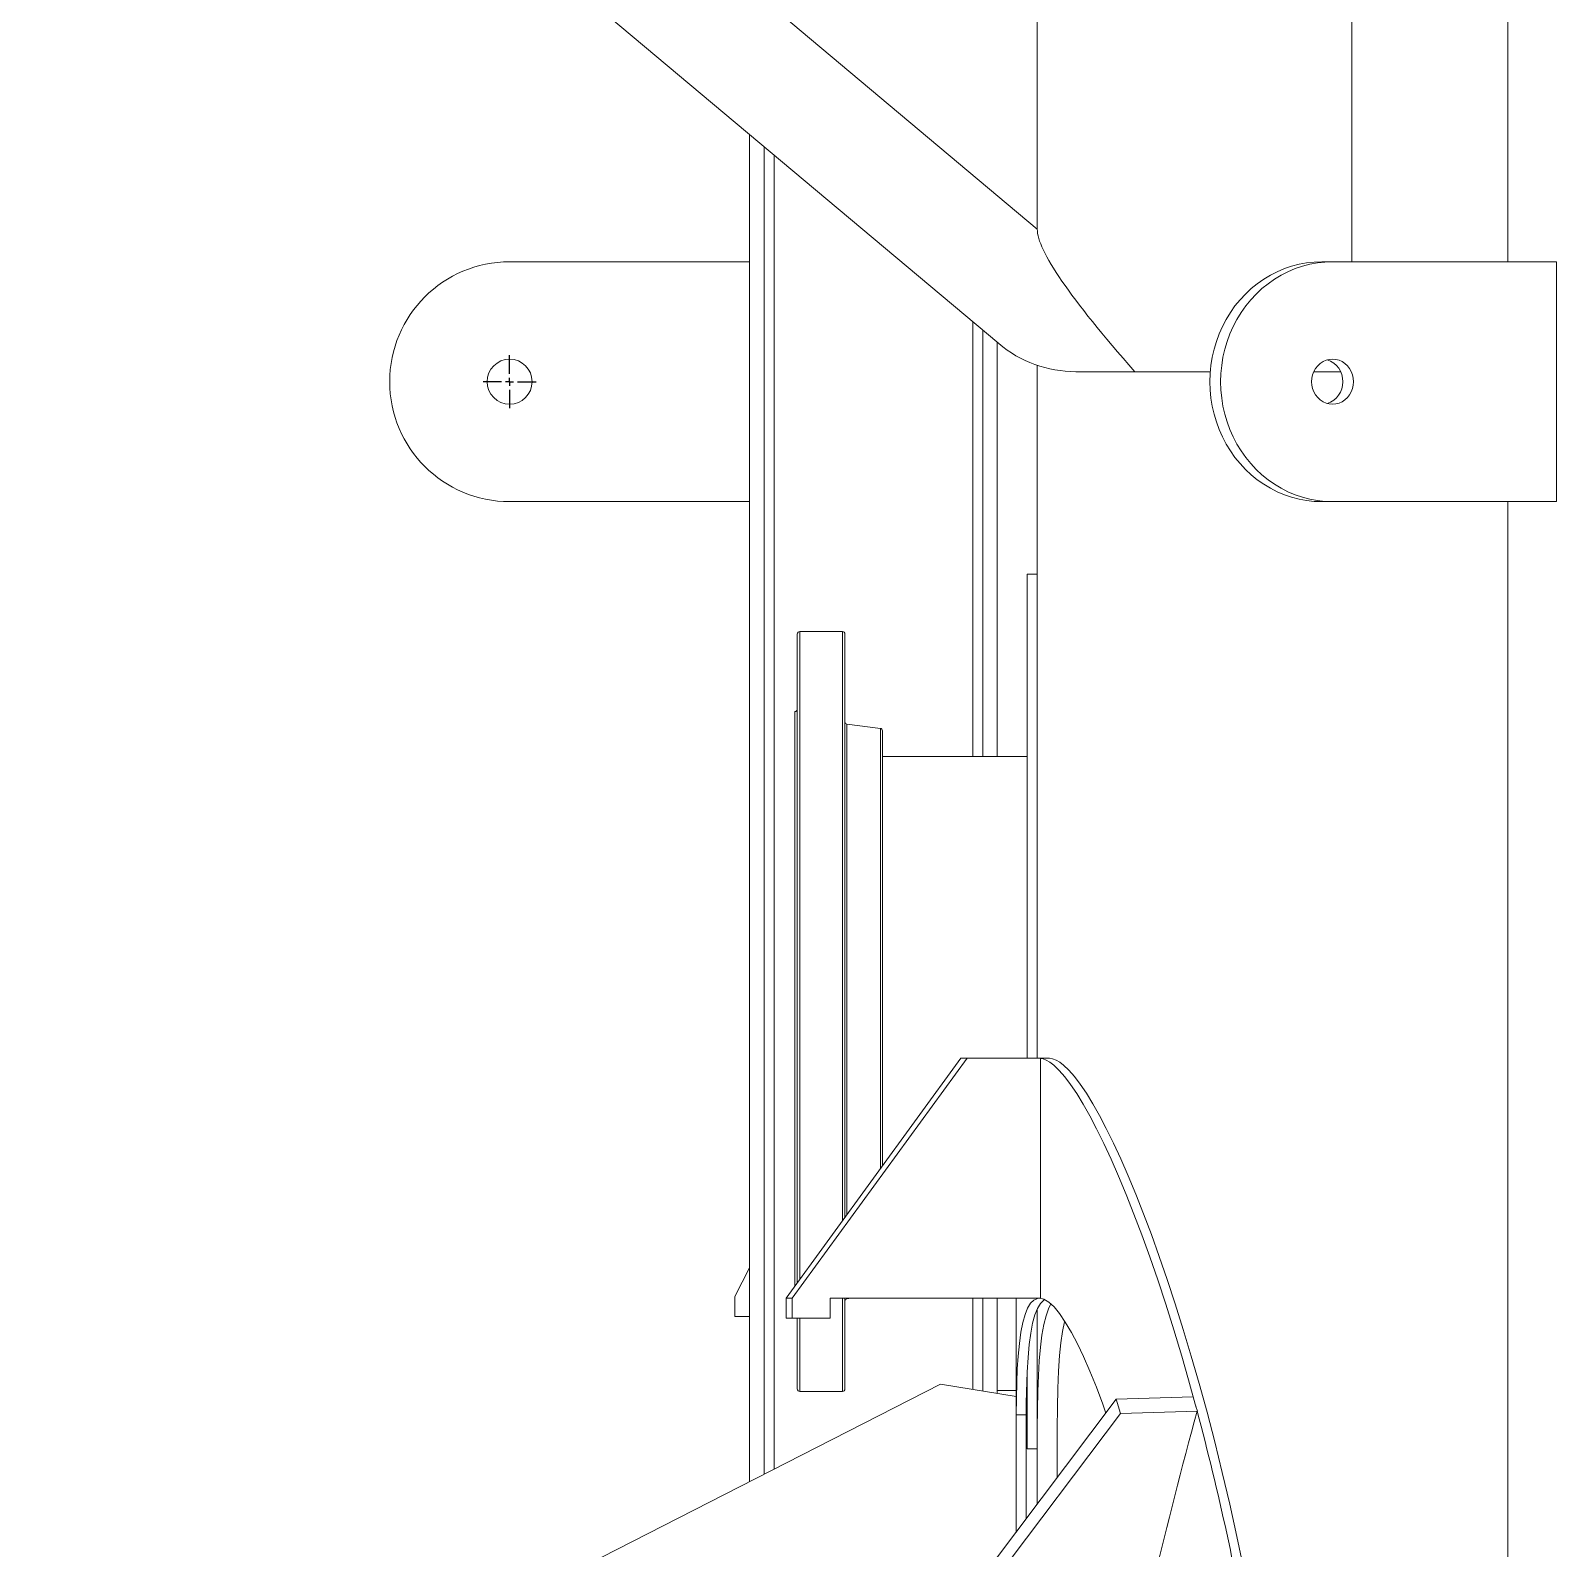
# Model space of a CAD drawing. Header units: inches. Extents: x 0 to 4731, y 0 to 1632.
# Drawn here: x 1508.29 to 1546.47, y 563.6 to 601.56 of the extents above; entities that cross this region are included whole.
import ezdxf

# ---------------------------------------------------------------- set-up
doc = ezdxf.new("R2010")
doc.units = ezdxf.units.IN
doc.header["$LTSCALE"] = 48
doc.header["$MEASUREMENT"] = 0
doc.linetypes.add('CENTER', pattern=[2, 1.25, -0.25, 0.25, -0.25])
doc.layers.add('AM_7', color=142, linetype='CENTER', lineweight=25)
doc.layers.add('Equipment-AM_0', color=7, linetype='Continuous', lineweight=50)

# ---------------------------------------------------------------- blocks, each defined once
blk = doc.blocks.new('SW_CENTERMARKSYMBOL_117')
at = {"layer": 'AM_7', "color": 0}
for p, q in [((0, 0.2), (0, 0.6625)), ((-0.2, 0), (-0.6625, 0)), ((0, 0), (-0.1, 0)), ((0, 0), (-0.1, 0)), ((0, 0), (0, 0.1)), ((0, 0), (0, 0.1)), ((0, 0), (0, -0.1)), ((0, 0), (0.1, 0)), ((0, 0), (0, -0.1)), ((0, 0), (0.1, 0)), ((0.2, 0), (0.6625, 0)), ((0, -0.2), (0, -0.6625))]:
    blk.add_line(p, q, dxfattribs=at)

msp = doc.modelspace()

# ---------------------------------------------------------------- linework, layer by layer
at = {"layer": 'Equipment-AM_0', "lineweight": 18}
for p, q in [((1545.256608, 595.780171), (1545.256608, 652.530171)), ((1533.479229, 596.592508), (1533.479229, 652.280171)), ((1541.352348, 652.280171), (1541.352348, 595.780171)), ((1472.729229, 647.567811), (1533.479229, 596.592508)), ((1532.515896, 593.732037), (1472.729229, 643.899007)), ((1526.279229, 565.270772), (1526.279229, 598.965222)), ((1526.644229, 565.457277), (1526.644229, 598.658951)), ((1526.894229, 565.585021), (1526.894229, 598.449176)), ((1526.279229, 595.780171), (1520.279229, 595.780171)), ((1540.868201, 595.780171), (1540.599425, 595.780171)), ((1546.469684, 595.780171), (1540.868201, 595.780171)), ((1546.469684, 589.780171), (1546.469684, 595.780171)), ((1531.864229, 583.405171), (1531.864229, 594.278851)), ((1532.114229, 583.405171), (1532.114229, 594.069076)), ((1532.479229, 583.405171), (1532.479229, 593.762804)), ((1533.479229, 593.189622), (1533.479229, 575.858821)), ((1535.922312, 593.030171), (1534.444259, 593.030171)), ((1537.808426, 593.030171), (1535.922312, 593.030171)), ((1541.069848, 593.030171), (1540.397778, 593.030171)), ((1520.279229, 589.780171), (1526.279229, 589.780171)), ((1540.868201, 589.780171), (1540.599425, 589.780171)), ((1540.868201, 589.780171), (1546.469684, 589.780171)), ((1545.256608, 509.030171), (1545.256608, 589.780171)), ((1533.479229, 587.967671), (1533.229229, 587.967671)), ((1533.229229, 583.489263), (1533.229229, 587.967671)), ((1527.476729, 570.244373), (1527.476729, 586.470171)), ((1528.606729, 586.530171), (1527.536729, 586.530171)), ((1527.536729, 586.530171), (1527.536729, 570.326708)), ((1528.606729, 579.648726), (1528.606729, 586.530171)), ((1528.666729, 586.470171), (1528.666729, 579.632187)), ((1527.416729, 579.097451), (1527.416729, 584.530171)), ((1529.554041, 584.111222), (1528.719417, 584.213701)), ((1528.719417, 584.213701), (1528.719417, 579.01022)), ((1529.554041, 573.094939), (1529.554041, 584.111222)), ((1529.606729, 584.05167), (1529.606729, 578.965558)), ((1533.229229, 583.405171), (1529.606729, 583.405171)), ((1533.229229, 575.858821), (1533.229229, 583.489263)), ((1528.606729, 571.795002), (1528.606729, 579.648726)), ((1528.666729, 579.632187), (1528.666729, 571.877336)), ((1527.416729, 570.162039), (1527.416729, 579.097451)), ((1528.719417, 579.01022), (1528.719417, 571.949636)), ((1529.606729, 578.965558), (1529.606729, 573.16724)), ((1531.568184, 575.858821), (1527.195774, 569.858837)), ((1531.722692, 575.858821), (1527.350283, 569.858837)), ((1531.568184, 575.858821), (1531.722692, 575.858821)), ((1533.624805, 575.858821), (1531.722692, 575.858821)), ((1533.53388, 575.858855), (1533.533648, 575.858857)), ((1533.533648, 575.858857), (1533.782439, 575.858857)), ((1533.56183, 575.857323), (1533.624805, 575.85746)), ((1533.56183, 569.858837), (1533.56183, 575.857323)), ((1533.624805, 575.85746), (1533.624805, 575.858821)), ((1533.782599, 575.858856), (1533.78244, 575.858857)), ((1526.279229, 570.616371), (1525.916729, 569.906178)), ((1525.916729, 569.906178), (1525.916729, 569.406185)), ((1527.195774, 569.858837), (1527.350283, 569.858837)), ((1527.195774, 569.858837), (1527.195774, 569.358837)), ((1527.350283, 569.858837), (1527.350283, 569.358837)), ((1528.301339, 569.358837), (1528.301339, 569.858837)), ((1528.301339, 569.858837), (1533.56183, 569.858837)), ((1528.606729, 567.530171), (1528.606729, 569.858837)), ((1528.666729, 569.858837), (1528.666729, 567.590171)), ((1528.719417, 569.84664), (1528.818753, 569.858837)), ((1528.719417, 569.858837), (1528.719417, 569.84664)), ((1531.864229, 567.580906), (1531.864229, 569.858837)), ((1532.114229, 567.540342), (1532.114229, 569.858837)), ((1532.479229, 567.481119), (1532.479229, 569.858837)), ((1532.953743, 566.944223), (1532.953743, 569.858837)), ((1533.533684, 569.858821), (1533.531033, 569.85857)), ((1525.916729, 569.406185), (1526.279229, 569.406185)), ((1525.916729, 569.406185), (1525.916729, 569.403487)), ((1525.916729, 569.403487), (1526.279229, 569.403487)), ((1527.195774, 569.358837), (1527.350283, 569.358837)), ((1527.350283, 569.358837), (1528.301339, 569.358837)), ((1527.476729, 567.590171), (1527.476729, 569.358837)), ((1527.536729, 569.358837), (1527.536729, 567.530171)), ((1533.479229, 569.589647), (1533.479229, 566.610368)), ((1522.192741, 563.182686), (1531.0567, 567.711932)), ((1531.0567, 567.711932), (1532.953743, 567.404126)), ((1533.229229, 566.092671), (1533.229229, 568.063465)), ((1527.536729, 567.530171), (1528.606729, 567.530171)), ((1532.311855, 563.160708), (1535.456409, 567.332393)), ((1532.953743, 567.552911), (1532.479229, 567.552911)), ((1535.456409, 567.332393), (1537.37641, 567.390278)), ((1535.456409, 567.332393), (1535.565663, 566.97884)), ((1537.37641, 567.390278), (1537.431037, 567.213502)), ((1532.421109, 562.807155), (1535.565663, 566.97884)), ((1533.203743, 566.944223), (1532.953743, 566.944223)), ((1532.953743, 566.944223), (1532.953743, 564.012261)), ((1533.203743, 566.944223), (1533.203743, 564.34392)), ((1535.565663, 566.97884), (1537.485664, 567.036725)), ((1537.431037, 567.213502), (1537.452696, 567.133437)), ((1537.452696, 567.133437), (1537.451101, 567.148572)), ((1537.451101, 567.148572), (1537.485664, 567.036725)), ((1537.47887, 567.036111), (1537.485542, 567.036247)), ((1537.485664, 567.036725), (1537.485542, 567.036247)), ((1533.479229, 566.610368), (1533.479229, 564.709391)), ((1533.979229, 565.37271), (1533.979229, 566.610368)), ((1533.229229, 566.092671), (1533.479229, 566.092671))]:
    msp.add_line(p, q, dxfattribs=at)
at = {"layer": 'Equipment-AM_0', "lineweight": 18, "flags": 128}
for points in [[(1540.599425, 595.780171), (1540.408296, 595.773177), (1540.218057, 595.752229), (1540.029597, 595.717423), (1539.843794, 595.668923), (1539.661514, 595.606953), (1539.483607, 595.531805), (1539.310902, 595.443826), (1539.144205, 595.343429), (1538.984293, 595.23108), (1538.831911, 595.107305), (1538.68777, 594.972679), (1538.552543, 594.82783), (1538.426858, 594.673435), (1538.311304, 594.510212), (1538.206417, 594.338923), (1538.112688, 594.160366), (1538.030553, 593.975374), (1537.960396, 593.78481), (1537.902543, 593.589561), (1537.857264, 593.390539), (1537.82477, 593.188671), (1537.805213, 592.984898), (1537.798684, 592.780171), (1537.805213, 592.575443), (1537.82477, 592.371671), (1537.857264, 592.169803), (1537.902543, 591.97078), (1537.960396, 591.775532), (1538.030553, 591.584967), (1538.112688, 591.399976), (1538.206417, 591.221419), (1538.311304, 591.05013), (1538.426858, 590.886907), (1538.552543, 590.732511), (1538.68777, 590.587663), (1538.831911, 590.453037), (1538.984293, 590.329261), (1539.144205, 590.216912), (1539.310902, 590.116515), (1539.483607, 590.028537), (1539.661514, 589.953388), (1539.843794, 589.891419), (1540.029597, 589.842918), (1540.218057, 589.808113), (1540.408296, 589.787164), (1540.599425, 589.780171)], [(1540.868201, 595.780171), (1540.677072, 595.773177), (1540.486833, 595.752229), (1540.298373, 595.717423), (1540.11257, 595.668923), (1539.93029, 595.606953), (1539.752383, 595.531805), (1539.579678, 595.443826), (1539.412981, 595.343429), (1539.253069, 595.23108), (1539.100687, 595.107305), (1538.956546, 594.972679), (1538.821319, 594.82783), (1538.695634, 594.673435), (1538.58008, 594.510212), (1538.475193, 594.338923), (1538.381464, 594.160366), (1538.299329, 593.975374), (1538.229172, 593.78481), (1538.171319, 593.589561), (1538.12604, 593.390539), (1538.093546, 593.188671), (1538.073989, 592.984898), (1538.06746, 592.780171), (1538.073989, 592.575443), (1538.093546, 592.371671), (1538.12604, 592.169803), (1538.171319, 591.97078), (1538.229172, 591.775532), (1538.299329, 591.584967), (1538.381464, 591.399976), (1538.475193, 591.221419), (1538.58008, 591.05013), (1538.695634, 590.886907), (1538.821319, 590.732511), (1538.956546, 590.587663), (1539.100687, 590.453037), (1539.253069, 590.329261), (1539.412981, 590.216912), (1539.579678, 590.116515), (1539.752383, 590.028537), (1539.93029, 589.953388), (1540.11257, 589.891419), (1540.298373, 589.842918), (1540.486833, 589.808113), (1540.677072, 589.787164), (1540.868201, 589.780171)], [(1541.39334, 592.780171), (1541.386875, 592.868165), (1541.367638, 592.953993), (1541.336103, 593.03554), (1541.293047, 593.1108), (1541.23953, 593.177918), (1541.17687, 593.235243), (1541.106609, 593.281362), (1541.030478, 593.31514), (1540.950351, 593.335745), (1540.868201, 593.342671), (1540.786051, 593.335745), (1540.705924, 593.31514), (1540.629793, 593.281362), (1540.559532, 593.235243), (1540.496872, 593.177918), (1540.443355, 593.1108), (1540.400299, 593.03554), (1540.368764, 592.953993), (1540.349527, 592.868165), (1540.343062, 592.780171), (1540.349527, 592.692176), (1540.368764, 592.606349), (1540.400299, 592.524801), (1540.443355, 592.449541), (1540.496872, 592.382423), (1540.559532, 592.325099), (1540.629793, 592.27898), (1540.705924, 592.245201), (1540.786051, 592.224596), (1540.868201, 592.217671), (1540.950351, 592.224596), (1541.030478, 592.245201), (1541.106609, 592.27898), (1541.17687, 592.325099), (1541.23953, 592.382423), (1541.293047, 592.449541), (1541.336103, 592.524801), (1541.367638, 592.606349), (1541.386875, 592.692176), (1541.39334, 592.780171)], [(1537.431037, 567.213502), (1537.263, 567.820516), (1537.093499, 568.408663), (1536.89389, 569.072243), (1536.693551, 569.708548), (1536.493145, 570.316744), (1536.293345, 570.896124), (1536.094822, 571.446027), (1535.898221, 571.965816), (1535.704296, 572.454572), (1535.513426, 572.912359), (1535.326325, 573.338383), (1535.143568, 573.732129), (1534.965693, 574.093204), (1534.793234, 574.421304), (1534.626666, 574.716147), (1534.466448, 574.97739), (1534.312992, 575.20491), (1534.166774, 575.398485), (1534.027961, 575.558241), (1533.89694, 575.684039), (1533.798356, 575.75993), (1533.705001, 575.814344), (1533.631556, 575.843213), (1533.56183, 575.857323)], [(1538.651634, 563.07212), (1538.476229, 563.903215), (1538.295431, 564.713288), (1538.109864, 565.501333), (1537.920187, 566.266412), (1537.727181, 567.007155), (1537.531272, 567.723535), (1537.33325, 568.4142), (1537.133807, 569.078344), (1536.933626, 569.715185), (1536.73337, 570.323878), (1536.533716, 570.903708), (1536.335335, 571.454004), (1536.138875, 571.974121), (1535.945093, 572.463127), (1535.754368, 572.921082), (1535.567418, 573.347182), (1535.384819, 573.740901), (1535.207115, 574.101842), (1535.034839, 574.429695), (1534.868471, 574.724167), (1534.708564, 574.984773), (1534.555346, 575.211679), (1534.409293, 575.404622), (1534.270761, 575.563485), (1534.140043, 575.688251), (1534.043061, 575.762322), (1533.951174, 575.81543), (1533.864235, 575.847653), (1533.782599, 575.858856)], [(1533.517315, 569.857273), (1533.48515, 569.854233), (1533.394482, 569.814219), (1533.312331, 569.73318), (1533.239034, 569.611763), (1533.174443, 569.450272), (1533.118418, 569.248711), (1533.071037, 569.008357), (1533.031984, 568.728962), (1533.001183, 568.411908), (1532.980087, 568.091484), (1532.9653, 567.7402), (1532.956587, 567.357357), (1532.953743, 566.944223)], [(1533.665992, 569.823867), (1533.642, 569.813113), (1533.559237, 569.73009), (1533.485529, 569.605724), (1533.42072, 569.440328), (1533.364663, 569.233915), (1533.317434, 568.987832), (1533.278762, 568.70231), (1533.248386, 568.377288), (1533.226144, 568.014571), (1533.216213, 567.768924), (1533.20923, 567.508788), (1533.205098, 567.233615), (1533.203743, 566.944223)], [(1533.479229, 566.610368), (1533.482173, 567.084777), (1533.491232, 567.524851), (1533.506746, 567.929507), (1533.529058, 568.297663), (1533.559497, 568.637958), (1533.597775, 568.938988), (1533.644055, 569.200019), (1533.6985, 569.420317), (1533.759453, 569.595105), (1533.820441, 569.715488)], [(1535.197521, 566.988942), (1535.11934, 567.209093), (1534.957991, 567.635333), (1534.795398, 568.036155), (1534.636801, 568.398524), (1534.482967, 568.721641), (1534.334661, 569.004705), (1534.181774, 569.264335), (1534.036305, 569.477339), (1533.898958, 569.643286), (1533.767828, 569.763869), (1533.645913, 569.835697), (1533.533684, 569.858821)], [(1533.979229, 566.610368), (1533.982721, 567.12545), (1533.993522, 567.599296), (1534.012309, 568.034301), (1534.039441, 568.425517), (1534.071905, 568.744047), (1534.111941, 569.025018), (1534.159684, 569.267783), (1534.165314, 569.288436)]]:
    msp.add_lwpolyline(points, dxfattribs=at)
at = {"layer": 'Equipment-AM_0', "lineweight": 18}
msp.add_circle((1520.279229, 592.780171), 0.5625, dxfattribs=at)
for centre, radius, start, end in [((1520.279229, 592.780171), 3, 90, 270), ((1534.444259, 596.030171), 3, 230, 270), ((1540.569912, 592.79388), 0.554821, 358.5840591, 72.8177764), ((1540.568343, 592.767588), 0.556363, 287.3023543, 1.2958618), ((1527.536729, 586.470171), 0.06, 90, 180), ((1528.606729, 586.470171), 0.06, 0, 90), ((1527.416729, 584.590171), 0.06, 270, 0), ((1528.726729, 584.273254), 0.06, 180, 263), ((1529.546729, 584.05167), 0.06, 0, 83), ((1528.726729, 569.787087), 0.06, 97, 180), ((1527.536729, 567.590171), 0.06, 180, 270), ((1528.606729, 567.590171), 0.06, 270, 0), ((1468.702538, 548.717747), 71.174056, 9.86274501, 14.91431249)]:
    msp.add_arc(centre, radius, start, end, dxfattribs=at)
for centre, major_axis, ratio, start_param, end_param in [((1564.002018, 571.228266), (30.461813, -25.560496), 0.075443091, 3.204812564, 3.607633674), ((1652.953743, 571.674644), (97.082039, 97.082039), 0.726542528, 2.237778928, 2.273145372)]:
    msp.add_ellipse(centre, major_axis=major_axis, ratio=ratio, start_param=start_param, end_param=end_param, dxfattribs=at)

# ---------------------------------------------------------------- block references
msp.add_blockref('SW_CENTERMARKSYMBOL_117', (1520.279229, 592.780171), dxfattribs=at)

doc.saveas('drawing.dxf')
